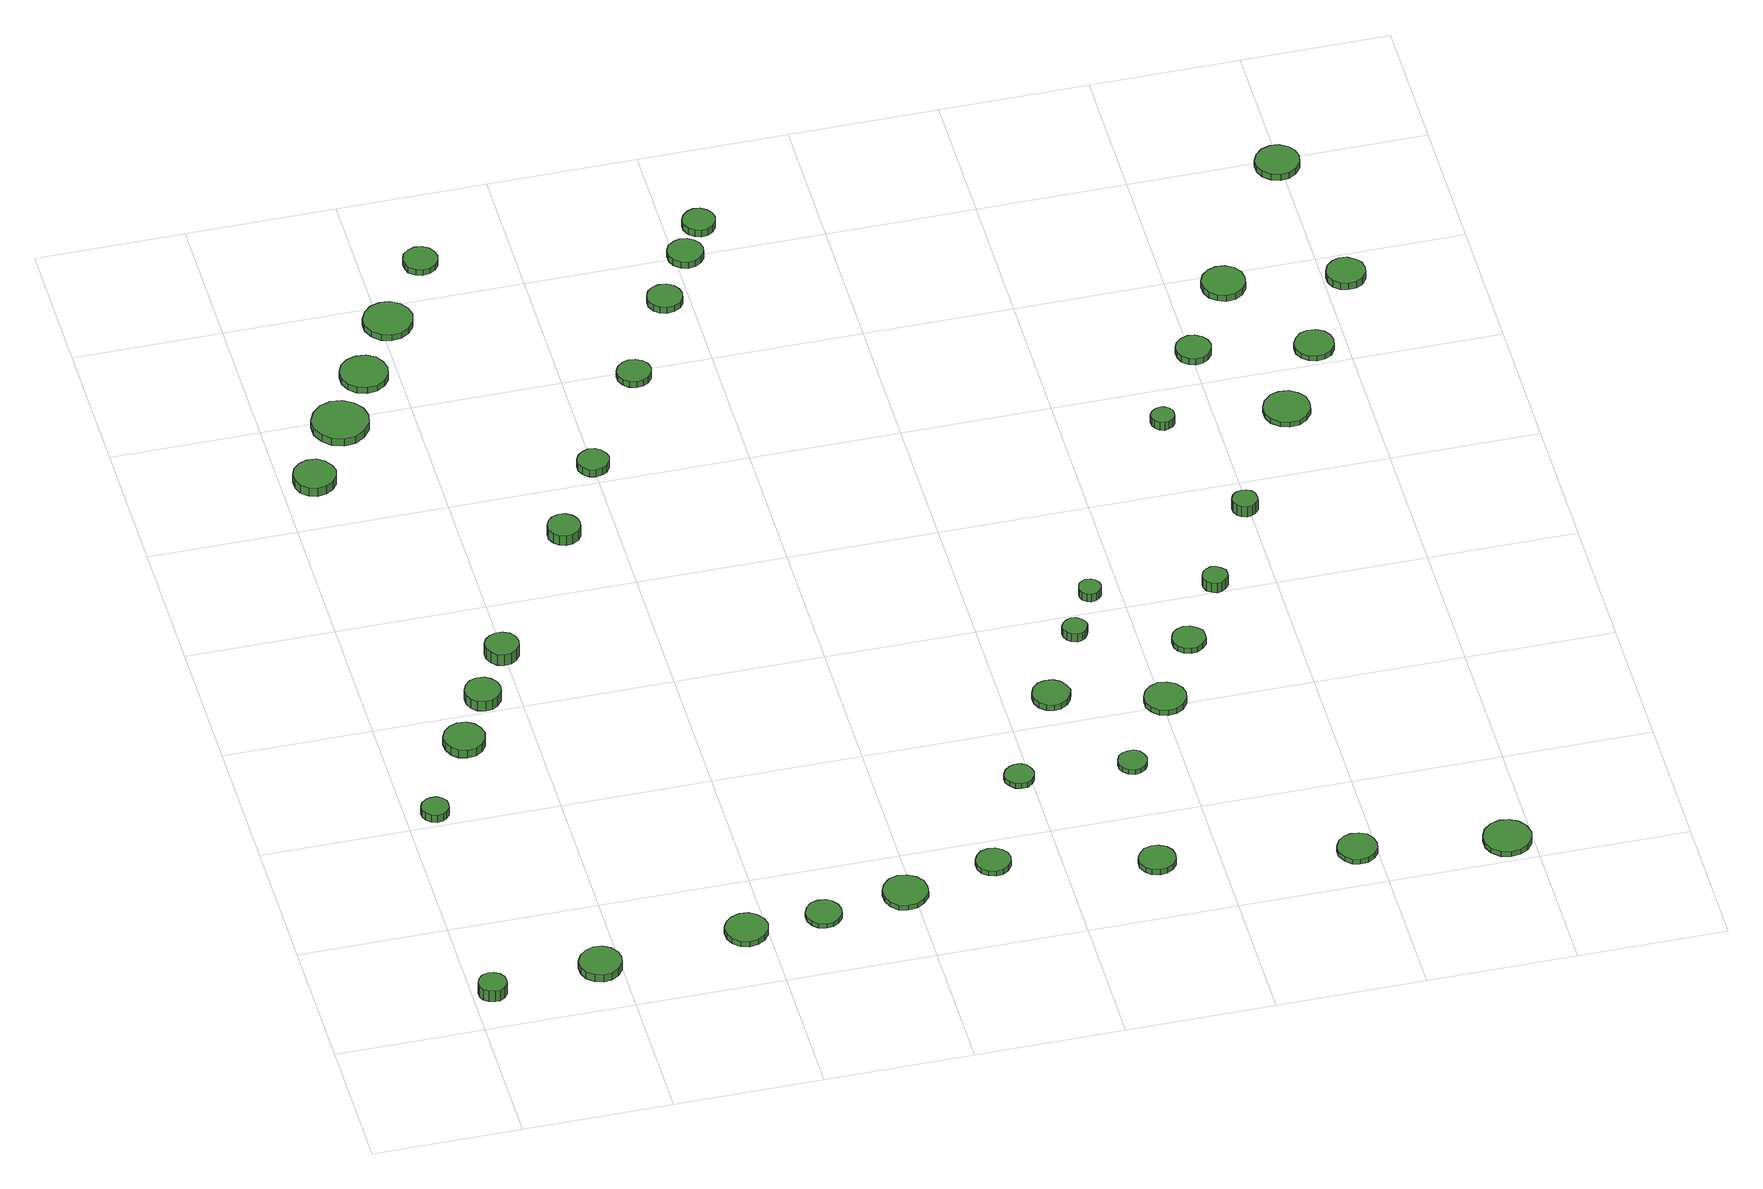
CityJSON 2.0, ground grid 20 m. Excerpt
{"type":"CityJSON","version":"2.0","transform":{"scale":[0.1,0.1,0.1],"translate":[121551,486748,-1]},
"CityObjects":{
"tree1":{"type":"SolitaryVegetationObject","attributes":{"function":"something"},"geometry":[{"type":"MultiSurface","lod":"1","boundaries":[[[0,1,2,3,4,5,6,7,8,9,10,11,12,13,14]],[[15,16,17,18,19,20,21,22,23,24,25,26,27,28,29]],[[0,29,28,1]],[[1,28,27,2]],[[2,27,26,3]],[[3,26,25,4]],[[4,25,24,5]],[[5,24,23,6]],[[6,23,22,7]],[[7,22,21,8]],[[8,21,20,9]],[[9,20,19,10]],[[10,19,18,11]],[[11,18,17,12]],[[12,17,16,13]],[[13,16,15,14]],[[14,15,29,0]]]}]},
"tree2":{"type":"SolitaryVegetationObject","attributes":{"function":"something"},"geometry":[{"type":"MultiSurface","lod":"1","boundaries":[[[30,31,32,33,34,35,36,37,38,39,40,41,42,43,44]],[[45,46,47,48,49,50,51,52,53,54,55,56,57,58,59]],[[30,59,58,31]],[[31,58,57,32]],[[32,57,56,33]],[[33,56,55,34]],[[34,55,54,35]],[[35,54,53,36]],[[36,53,52,37]],[[37,52,51,38]],[[38,51,50,39]],[[39,50,49,40]],[[40,49,48,41]],[[41,48,47,42]],[[42,47,46,43]],[[43,46,45,44]],[[44,45,59,30]]]}]},
"tree3":{"type":"SolitaryVegetationObject","attributes":{"function":"something"},"geometry":[{"type":"MultiSurface","lod":"1","boundaries":[[[60,61,62,63,64,65,66,67,68,69,70,71,72,73,74]],[[75,76,77,78,79,80,81,82,83,84,85,86,87,88,89]],[[60,89,88,61]],[[61,88,87,62]],[[62,87,86,63]],[[63,86,85,64]],[[64,85,84,65]],[[65,84,83,66]],[[66,83,82,67]],[[67,82,81,68]],[[68,81,80,69]],[[69,80,79,70]],[[70,79,78,71]],[[71,78,77,72]],[[72,77,76,73]],[[73,76,75,74]],[[74,75,89,60]]]}]},
"tree4":{"type":"SolitaryVegetationObject","attributes":{"function":"something"},"geometry":[{"type":"MultiSurface","lod":"1","boundaries":[[[90,91,92,93,94,95,96,97,98,99,100,101,102,103,104]],[[105,106,107,108,109,110,111,112,113,114,115,116,117,118,119]],[[90,119,118,91]],[[91,118,117,92]],[[92,117,116,93]],[[93,116,115,94]],[[94,115,114,95]],[[95,114,113,96]],[[96,113,112,97]],[[97,112,111,98]],[[98,111,110,99]],[[99,110,109,100]],[[100,109,108,101]],[[101,108,107,102]],[[102,107,106,103]],[[103,106,105,104]],[[104,105,119,90]]]}]},
"tree5":{"type":"SolitaryVegetationObject","attributes":{"function":"something"},"geometry":[{"type":"MultiSurface","lod":"1","boundaries":[[[120,121,122,123,124,125,126,127,128,129,130,131,132,133,134]],[[135,136,137,138,139,140,141,142,143,144,145,146,147,148,149]],[[120,149,148,121]],[[121,148,147,122]],[[122,147,146,123]],[[123,146,145,124]],[[124,145,144,125]],[[125,144,143,126]],[[126,143,142,127]],[[127,142,141,128]],[[128,141,140,129]],[[129,140,139,130]],[[130,139,138,131]],[[131,138,137,132]],[[132,137,136,133]],[[133,136,135,134]],[[134,135,149,120]]]}]},
"tree6":{"type":"SolitaryVegetationObject","attributes":{"function":"something"},"geometry":[{"type":"MultiSurface","lod":"1","boundaries":[[[150,151,152,153,154,155,156,157,158,159,160,161,162,163,164]],[[165,166,167,168,169,170,171,172,173,174,175,176,177,178,179]],[[150,179,178,151]],[[151,178,177,152]],[[152,177,176,153]],[[153,176,175,154]],[[154,175,174,155]],[[155,174,173,156]],[[156,173,172,157]],[[157,172,171,158]],[[158,171,170,159]],[[159,170,169,160]],[[160,169,168,161]],[[161,168,167,162]],[[162,167,166,163]],[[163,166,165,164]],[[164,165,179,150]]]}]},
"tree7":{"type":"SolitaryVegetationObject","attributes":{"function":"something"},"geometry":[{"type":"MultiSurface","lod":"1","boundaries":[[[180,181,182,183,184,185,186,187,188,189,190,191,192,193,194]],[[195,196,197,198,199,200,201,202,203,204,205,206,207,208,209]],[[180,209,208,181]],[[181,208,207,182]],[[182,207,206,183]],[[183,206,205,184]],[[184,205,204,185]],[[185,204,203,186]],[[186,203,202,187]],[[187,202,201,188]],[[188,201,200,189]],[[189,200,199,190]],[[190,199,198,191]],[[191,198,197,192]],[[192,197,196,193]],[[193,196,195,194]],[[194,195,209,180]]]}]},
"tree8":{"type":"SolitaryVegetationObject","attributes":{"function":"something"},"geometry":[{"type":"MultiSurface","lod":"1","boundaries":[[[210,211,212,213,214,215,216,217,218,219,220,221,222,223,224]],[[225,226,227,228,229,230,231,232,233,234,235,236,237,238,239]],[[210,239,238,211]],[[211,238,237,212]],[[212,237,236,213]],[[213,236,235,214]],[[214,235,234,215]],[[215,234,233,216]],[[216,233,232,217]],[[217,232,231,218]],[[218,231,230,219]],[[219,230,229,220]],[[220,229,228,221]],[[221,228,227,222]],[[222,227,226,223]],[[223,226,225,224]],[[224,225,239,210]]]}]},
"tree9":{"type":"SolitaryVegetationObject","attributes":{"function":"something"},"geometry":[{"type":"MultiSurface","lod":"1","boundaries":[[[240,241,242,243,244,245,246,247,248,249,250,251,252,253,254]],[[255,256,257,258,259,260,261,262,263,264,265,266,267,268,269]],[[240,269,268,241]],[[241,268,267,242]],[[242,267,266,243]],[[243,266,265,244]],[[244,265,264,245]],[[245,264,263,246]],[[246,263,262,247]],[[247,262,261,248]],[[248,261,260,249]],[[249,260,259,250]],[[250,259,258,251]],[[251,258,257,252]],[[252,257,256,253]],[[253,256,255,254]],[[254,255,269,240]]]}]},
"tree10":{"type":"SolitaryVegetationObject","attributes":{"function":"something"},"geometry":[{"type":"MultiSurface","lod":"1","boundaries":[[[270,271,272,273,274,275,276,277,278,279,280,281,282,283,284]],[[285,286,287,288,289,290,291,292,293,294,295,296,297,298,299]],[[270,299,298,271]],[[271,298,297,272]],[[272,297,296,273]],[[273,296,295,274]],[[274,295,294,275]],[[275,294,293,276]],[[276,293,292,277]],[[277,292,291,278]],[[278,291,290,279]],[[279,290,289,280]],[[280,289,288,281]],[[281,288,287,282]],[[282,287,286,283]],[[283,286,285,284]],[[284,285,299,270]]]}]},
"tree11":{"type":"SolitaryVegetationObject","attributes":{"function":"something"},"geometry":[{"type":"MultiSurface","lod":"1","boundaries":[[[300,301,302,303,304,305,306,307,308,309,310,311,312,313,314]],[[315,316,317,318,319,320,321,322,323,324,325,326,327,328,329]],[[300,329,328,301]],[[301,328,327,302]],[[302,327,326,303]],[[303,326,325,304]],[[304,325,324,305]],[[305,324,323,306]],[[306,323,322,307]],[[307,322,321,308]],[[308,321,320,309]],[[309,320,319,310]],[[310,319,318,311]],[[311,318,317,312]],[[312,317,316,313]],[[313,316,315,314]],[[314,315,329,300]]]}]},
"tree12":{"type":"SolitaryVegetationObject","attributes":{"function":"something"},"geometry":[{"type":"MultiSurface","lod":"1","boundaries":[[[330,331,332,333,334,335,336,337,338,339,340,341,342,343,344]],[[345,346,347,348,349,350,351,352,353,354,355,356,357,358,359]],[[330,359,358,331]],[[331,358,357,332]],[[332,357,356,333]],[[333,356,355,334]],[[334,355,354,335]],[[335,354,353,336]],[[336,353,352,337]],[[337,352,351,338]],[[338,351,350,339]],[[339,350,349,340]],[[340,349,348,341]],[[341,348,347,342]],[[342,347,346,343]],[[343,346,345,344]],[[344,345,359,330]]]}]},
"tree13":{"type":"SolitaryVegetationObject","attributes":{"function":"something"},"geometry":[{"type":"MultiSurface","lod":"1","boundaries":[[[360,361,362,363,364,365,366,367,368,369,370,371,372,373,374]],[[375,376,377,378,379,380,381,382,383,384,385,386,387,388,389]],[[360,389,388,361]],[[361,388,387,362]],[[362,387,386,363]],[[363,386,385,364]],[[364,385,384,365]],[[365,384,383,366]],[[366,383,382,367]],[[367,382,381,368]],[[368,381,380,369]],[[369,380,379,370]],[[370,379,378,371]],[[371,378,377,372]],[[372,377,376,373]],[[373,376,375,374]],[[374,375,389,360]]]}]},
"tree14":{"type":"SolitaryVegetationObject","attributes":{"function":"something"},"geometry":[{"type":"MultiSurface","lod":"1","boundaries":[[[390,391,392,393,394,395,396,397,398,399,400,401,402,403,404]],[[405,406,407,408,409,410,411,412,413,414,415,416,417,418,419]],[[390,419,418,391]],[[391,418,417,392]],[[392,417,416,393]],[[393,416,415,394]],[[394,415,414,395]],[[395,414,413,396]],[[396,413,412,397]],[[397,412,411,398]],[[398,411,410,399]],[[399,410,409,400]],[[400,409,408,401]],[[401,408,407,402]],[[402,407,406,403]],[[403,406,405,404]],[[404,405,419,390]]]}]},
"tree15":{"type":"SolitaryVegetationObject","attributes":{"function":"something"},"geometry":[{"type":"MultiSurface","lod":"1","boundaries":[[[420,421,422,423,424,425,426,427,428,429,430,431,432,433,434]],[[435,436,437,438,439,440,441,442,443,444,445,446,447,448,449]],[[420,449,448,421]],[[421,448,447,422]],[[422,447,446,423]],[[423,446,445,424]],[[424,445,444,425]],[[425,444,443,426]],[[426,443,442,427]],[[427,442,441,428]],[[428,441,440,429]],[[429,440,439,430]],[[430,439,438,431]],[[431,438,437,432]],[[432,437,436,433]],[[433,436,435,434]],[[434,435,449,420]]]}]},
"tree16":{"type":"SolitaryVegetationObject","attributes":{"function":"something"},"geometry":[{"type":"MultiSurface","lod":"1","boundaries":[[[450,451,452,453,454,455,456,457,458,459,460,461,462,463,464]],[[465,466,467,468,469,470,471,472,473,474,475,476,477,478,479]],[[450,479,478,451]],[[451,478,477,452]],[[452,477,476,453]],[[453,476,475,454]],[[454,475,474,455]],[[455,474,473,456]],[[456,473,472,457]],[[457,472,471,458]],[[458,471,470,459]],[[459,470,469,460]],[[460,469,468,461]],[[461,468,467,462]],[[462,467,466,463]],[[463,466,465,464]],[[464,465,479,450]]]}]},
"tree17":{"type":"SolitaryVegetationObject","attributes":{"function":"something"},"geometry":[{"type":"MultiSurface","lod":"1","boundaries":[[[480,481,482,483,484,485,486,487,488,489,490,491,492,493,494]],[[495,496,497,498,499,500,501,502,503,504,505,506,507,508,509]],[[480,509,508,481]],[[481,508,507,482]],[[482,507,506,483]],[[483,506,505,484]],[[484,505,504,485]],[[485,504,503,486]],[[486,503,502,487]],[[487,502,501,488]],[[488,501,500,489]],[[489,500,499,490]],[[490,499,498,491]],[[491,498,497,492]],[[492,497,496,493]],[[493,496,495,494]],[[494,495,509,480]]]}]},
"tree18":{"type":"SolitaryVegetationObject","attributes":{"function":"something"},"geometry":[{"type":"MultiSurface","lod":"1","boundaries":[[[510,511,512,513,514,515,516,517,518,519,520,521,522,523,524]],[[525,526,527,528,529,530,531,532,533,534,535,536,537,538,539]],[[510,539,538,511]],[[511,538,537,512]],[[512,537,536,513]],[[513,536,535,514]],[[514,535,534,515]],[[515,534,533,516]],[[516,533,532,517]],[[517,532,531,518]],[[518,531,530,519]],[[519,530,529,520]],[[520,529,528,521]],[[521,528,527,522]],[[522,527,526,523]],[[523,526,525,524]],[[524,525,539,510]]]}]},
"tree19":{"type":"SolitaryVegetationObject","attributes":{"function":"something"},"geometry":[{"type":"MultiSurface","lod":"1","boundaries":[[[540,541,542,543,544,545,546,547,548,549,550,551,552,553,554]],[[555,556,557,558,559,560,561,562,563,564,565,566,567,568,569]],[[540,569,568,541]],[[541,568,567,542]],[[542,567,566,543]],[[543,566,565,544]],[[544,565,564,545]],[[545,564,563,546]],[[546,563,562,547]],[[547,562,561,548]],[[548,561,560,549]],[[549,560,559,550]],[[550,559,558,551]],[[551,558,557,552]],[[552,557,556,553]],[[553,556,555,554]],[[554,555,569,540]]]}]},
"tree20":{"type":"SolitaryVegetationObject","attributes":{"function":"something"},"geometry":[{"type":"MultiSurface","lod":"1","boundaries":[[[570,571,572,573,574,575,576,577,578,579,580,581,582,583,584]],[[585,586,587,588,589,590,591,592,593,594,595,596,597,598,599]],[[570,599,598,571]],[[571,598,597,572]],[[572,597,596,573]],[[573,596,595,574]],[[574,595,594,575]],[[575,594,593,576]],[[576,593,592,577]],[[577,592,591,578]],[[578,591,590,579]],[[579,590,589,580]],[[580,589,588,581]],[[581,588,587,582]],[[582,587,586,583]],[[583,586,585,584]],[[584,585,599,570]]]}]},
"tree21":{"type":"SolitaryVegetationObject","attributes":{"function":"something"},"geometry":[{"type":"MultiSurface","lod":"1","boundaries":[[[600,601,602,603,604,605,606,607,608,609,610,611,612,613,614]],[[615,616,617,618,619,620,621,622,623,624,625,626,627,628,629]],[[600,629,628,601]],[[601,628,627,602]],[[602,627,626,603]],[[603,626,625,604]],[[604,625,624,605]],[[605,624,623,606]],[[606,623,622,607]],[[607,622,621,608]],[[608,621,620,609]],[[609,620,619,610]],[[610,619,618,611]],[[611,618,617,612]],[[612,617,616,613]],[[613,616,615,614]],[[614,615,629,600]]]}]},
"tree22":{"type":"SolitaryVegetationObject","attributes":{"function":"something"},"geometry":[{"type":"MultiSurface","lod":"1","boundaries":[[[630,631,632,633,634,635,636,637,638,639,640,641,642,643,644]],[[645,646,647,648,649,650,651,652,653,654,655,656,657,658,659]],[[630,659,658,631]],[[631,658,657,632]],[[632,657,656,633]],[[633,656,655,634]],[[634,655,654,635]],[[635,654,653,636]],[[636,653,652,637]],[[637,652,651,638]],[[638,651,650,639]],[[639,650,649,640]],[[640,649,648,641]],[[641,648,647,642]],[[642,647,646,643]],[[643,646,645,644]],[[644,645,659,630]]]}]},
"tree23":{"type":"SolitaryVegetationObject","attributes":{"function":"something"},"geometry":[{"type":"MultiSurface","lod":"1","boundaries":[[[660,661,662,663,664,665,666,667,668,669,670,671,672,673,674]],[[675,676,677,678,679,680,681,682,683,684,685,686,687,688,689]],[[660,689,688,661]],[[661,688,687,662]],[[662,687,686,663]],[[663,686,685,664]],[[664,685,684,665]],[[665,684,683,666]],[[666,683,682,667]],[[667,682,681,668]],[[668,681,680,669]],[[669,680,679,670]],[[670,679,678,671]],[[671,678,677,672]],[[672,677,676,673]],[[673,676,675,674]],[[674,675,689,660]]]}]},
"tree24":{"type":"SolitaryVegetationObject","attributes":{"function":"something"},"geometry":[{"type":"MultiSurface","lod":"1","boundaries":[[[690,691,692,693,694,695,696,697,698,699,700,701,702,703,704]],[[705,706,707,708,709,710,711,712,713,714,715,716,717,718,719]],[[690,719,718,691]],[[691,718,717,692]],[[692,717,716,693]],[[693,716,715,694]],[[694,715,714,695]],[[695,714,713,696]],[[696,713,712,697]],[[697,712,711,698]],[[698,711,710,699]],[[699,710,709,700]],[[700,709,708,701]],[[701,708,707,702]],[[702,707,706,703]],[[703,706,705,704]],[[704,705,719,690]]]}]},
"tree25":{"type":"SolitaryVegetationObject","attributes":{"function":"something"},"geometry":[{"type":"MultiSurface","lod":"1","boundaries":[[[720,721,722,723,724,725,726,727,728,729,730,731,732,733,734]],[[735,736,737,738,739,740,741,742,743,744,745,746,747,748,749]],[[720,749,748,721]],[[721,748,747,722]],[[722,747,746,723]],[[723,746,745,724]],[[724,745,744,725]],[[725,744,743,726]],[[726,743,742,727]],[[727,742,741,728]],[[728,741,740,729]],[[729,740,739,730]],[[730,739,738,731]],[[731,738,737,732]],[[732,737,736,733]],[[733,736,735,734]],[[734,735,749,720]]]}]},
"tree26":{"type":"SolitaryVegetationObject","attributes":{"function":"something"},"geometry":[{"type":"MultiSurface","lod":"1","boundaries":[[[750,751,752,753,754,755,756,757,758,759,760,761,762,763,764]],[[765,766,767,768,769,770,771,772,773,774,775,776,777,778,779]],[[750,779,778,751]],[[751,778,777,752]],[[752,777,776,753]],[[753,776,775,754]],[[754,775,774,755]],[[755,774,773,756]],[[756,773,772,757]],[[757,772,771,758]],[[758,771,770,759]],[[759,770,769,760]],[[760,769,768,761]],[[761,768,767,762]],[[762,767,766,763]],[[763,766,765,764]],[[764,765,779,750]]]}]},
"tree27":{"type":"SolitaryVegetationObject","attributes":{"function":"something"},"geometry":[{"type":"MultiSurface","lod":"1","boundaries":[[[780,781,782,783,784,785,786,787,788,789,790,791,792,793,794]],[[795,796,797,798,799,800,801,802,803,804,805,806,807,808,809]],[[780,809,808,781]],[[781,808,807,782]],[[782,807,806,783]],[[783,806,805,784]],[[784,805,804,785]],[[785,804,803,786]],[[786,803,802,787]],[[787,802,801,788]],[[788,801,800,789]],[[789,800,799,790]],[[790,799,798,791]],[[791,798,797,792]],[[792,797,796,793]],[[793,796,795,794]],[[794,795,809,780]]]}]},
"tree28":{"type":"SolitaryVegetationObject","attributes":{"function":"something"},"geometry":[{"type":"MultiSurface","lod":"1","boundaries":[[[810,811,812,813,814,815,816,817,818,819,820,821,822,823,824]],[[825,826,827,828,829,830,831,832,833,834,835,836,837,838,839]],[[810,839,838,811]],[[811,838,837,812]],[[812,837,836,813]],[[813,836,835,814]],[[814,835,834,815]],[[815,834,833,816]],[[816,833,832,817]],[[817,832,831,818]],[[818,831,830,819]],[[819,830,829,820]],[[820,829,828,821]],[[821,828,827,822]],[[822,827,826,823]],[[823,826,825,824]],[[824,825,839,810]]]}]},
"tree29":{"type":"SolitaryVegetationObject","attributes":{"function":"something"},"geometry":[{"type":"MultiSurface","lod":"1","boundaries":[[[840,841,842,843,844,845,846,847,848,849,850,851,852,853,854]],[[855,856,857,858,859,860,861,862,863,864,865,866,867,868,869]],[[840,869,868,841]],[[841,868,867,842]],[[842,867,866,843]],[[843,866,865,844]],[[844,865,864,845]],[[845,864,863,846]],[[846,863,862,847]],[[847,862,861,848]],[[848,861,860,849]],[[849,860,859,850]],[[850,859,858,851]],[[851,858,857,852]],[[852,857,856,853]],[[853,856,855,854]],[[854,855,869,840]]]}]},
"tree30":{"type":"SolitaryVegetationObject","attributes":{"function":"something"},"geometry":[{"type":"MultiSurface","lod":"1","boundaries":[[[870,871,872,873,874,875,876,877,878,879,880,881,882,883,884]],[[885,886,887,888,889,890,891,892,893,894,895,896,897,898,899]],[[870,899,898,871]],[[871,898,897,872]],[[872,897,896,873]],[[873,896,895,874]],[[874,895,894,875]],[[875,894,893,876]],[[876,893,892,877]],[[877,892,891,878]],[[878,891,890,879]],[[879,890,889,880]],[[880,889,888,881]],[[881,888,887,882]],[[882,887,886,883]],[[883,886,885,884]],[[884,885,899,870]]]}]},
"tree31":{"type":"SolitaryVegetationObject","attributes":{"function":"something"},"geometry":[{"type":"MultiSurface","lod":"1","boundaries":[[[900,901,902,903,904,905,906,907,908,909,910,911,912,913,914]],[[915,916,917,918,919,920,921,922,923,924,925,926,927,928,929]],[[900,929,928,901]],[[901,928,927,902]],[[902,927,926,903]],[[903,926,925,904]],[[904,925,924,905]],[[905,924,923,906]],[[906,923,922,907]],[[907,922,921,908]],[[908,921,920,909]],[[909,920,919,910]],[[910,919,918,911]],[[911,918,917,912]],[[912,917,916,913]],[[913,916,915,914]],[[914,915,929,900]]]}]},
"tree32":{"type":"SolitaryVegetationObject","attributes":{"function":"something"},"geometry":[{"type":"MultiSurface","lod":"1","boundaries":[[[930,931,932,933,934,935,936,937,938,939,940,941,942,943,944]],[[945,946,947,948,949,950,951,952,953,954,955,956,957,958,959]],[[930,959,958,931]],[[931,958,957,932]],[[932,957,956,933]],[[933,956,955,934]],[[934,955,954,935]],[[935,954,953,936]],[[936,953,952,937]],[[937,952,951,938]],[[938,951,950,939]],[[939,950,949,940]],[[940,949,948,941]],[[941,948,947,942]],[[942,947,946,943]],[[943,946,945,944]],[[944,945,959,930]]]}]},
"tree33":{"type":"SolitaryVegetationObject","attributes":{"function":"something"},"geometry":[{"type":"MultiSurface","lod":"1","boundaries":[[[960,961,962,963,964,965,966,967,968,969,970,971,972,973,974]],[[975,976,977,978,979,980,981,982,983,984,985,986,987,988,989]],[[960,989,988,961]],[[961,988,987,962]],[[962,987,986,963]],[[963,986,985,964]],[[964,985,984,965]],[[965,984,983,966]],[[966,983,982,967]],[[967,982,981,968]],[[968,981,980,969]],[[969,980,979,970]],[[970,979,978,971]],[[971,978,977,972]],[[972,977,976,973]],[[973,976,975,974]],[[974,975,989,960]]]}]},
"tree34":{"type":"SolitaryVegetationObject","attributes":{"function":"something"},"geometry":[{"type":"MultiSurface","lod":"1","boundaries":[[[990,991,992,993,994,995,996,997,998,999,1000,1001,1002,1003,1004]],[[1005,1006,1007,1008,1009,1010,1011,1012,1013,1014,1015,1016,1017,1018,1019]],[[990,1019,1018,991]],[[991,1018,1017,992]],[[992,1017,1016,993]],[[993,1016,1015,994]],[[994,1015,1014,995]],[[995,1014,1013,996]],[[996,1013,1012,997]],[[997,1012,1011,998]],[[998,1011,1010,999]],[[999,1010,1009,1000]],[[1000,1009,1008,1001]],[[1001,1008,1007,1002]],[[1002,1007,1006,1003]],[[1003,1006,1005,1004]],[[1004,1005,1019,990]]]}]},
"tree35":{"type":"SolitaryVegetationObject","attributes":{"function":"something"},"geometry":[{"type":"MultiSurface","lod":"1","boundaries":[[[1020,1021,1022,1023,1024,1025,1026,1027,1028,1029,1030,1031,1032,1033,1034]],[[1035,1036,1037,1038,1039,1040,1041,1042,1043,1044,1045,1046,1047,1048,1049]],[[1020,1049,1048,1021]],[[1021,1048,1047,1022]],[[1022,1047,1046,1023]],[[1023,1046,1045,1024]],[[1024,1045,1044,1025]],[[1025,1044,1043,1026]],[[1026,1043,1042,1027]],[[1027,1042,1041,1028]],[[1028,1041,1040,1029]],[[1029,1040,1039,1030]],[[1030,1039,1038,1031]],[[1031,1038,1037,1032]],[[1032,1037,1036,1033]],[[1033,1036,1035,1034]],[[1034,1035,1049,1020]]]}]},
"tree36":{"type":"SolitaryVegetationObject","attributes":{"function":"something"},"geometry":[{"type":"MultiSurface","lod":"1","boundaries":[[[1050,1051,1052,1053,1054,1055,1056,1057,1058,1059,1060,1061,1062,1063,1064]],[[1065,1066,1067,1068,1069,1070,1071,1072,1073,1074,1075,1076,1077,1078,1079]],[[1050,1079,1078,1051]],[[1051,1078,1077,1052]],[[1052,1077,1076,1053]],[[1053,1076,1075,1054]],[[1054,1075,1074,1055]],[[1055,1074,1073,1056]],[[1056,1073,1072,1057]],[[1057,1072,1071,1058]],[[1058,1071,1070,1059]],[[1059,1070,1069,1060]],[[1060,1069,1068,1061]],[[1061,1068,1067,1062]],[[1062,1067,1066,1063]],[[1063,1066,1065,1064]],[[1064,1065,1079,1050]]]}]},
"tree37":{"type":"SolitaryVegetationObject","attributes":{"function":"something"},"geometry":[{"type":"MultiSurface","lod":"1","boundaries":[[[1080,1081,1082,1083,1084,1085,1086,1087,1088,1089,1090,1091,1092,1093,1094]],[[1095,1096,1097,1098,1099,1100,1101,1102,1103,1104,1105,1106,1107,1108,1109]],[[1080,1109,1108,1081]],[[1081,1108,1107,1082]],[[1082,1107,1106,1083]],[[1083,1106,1105,1084]],[[1084,1105,1104,1085]],[[1085,1104,1103,1086]],[[1086,1103,1102,1087]],[[1087,1102,1101,1088]],[[1088,1101,1100,1089]],[[1089,1100,1099,1090]],[[1090,1099,1098,1091]],[[1091,1098,1097,1092]],[[1092,1097,1096,1093]],[[1093,1096,1095,1094]],[[1094,1095,1109,1080]]]}]},
"tree38":{"type":"SolitaryVegetationObject","attributes":{"function":"something"},"geometry":[{"type":"MultiSurface","lod":"1","boundaries":[[[1110,1111,1112,1113,1114,1115,1116,1117,1118,1119,1120,1121,1122,1123,1124]],[[1125,1126,1127,1128,1129,1130,1131,1132,1133,1134,1135,1136,1137,1138,1139]],[[1110,1139,1138,1111]],[[1111,1138,1137,1112]],[[1112,1137,1136,1113]],[[1113,1136,1135,1114]],[[1114,1135,1134,1115]],[[1115,1134,1133,1116]],[[1116,1133,1132,1117]],[[1117,1132,1131,1118]],[[1118,1131,1130,1119]],[[1119,1130,1129,1120]],[[1120,1129,1128,1121]],[[1121,1128,1127,1122]],[[1122,1127,1126,1123]],[[1123,1126,1125,1124]],[[1124,1125,1139,1110]]]}]},
"tree39":{"type":"SolitaryVegetationObject","attributes":{"function":"something"}},
"tree40":{"type":"SolitaryVegetationObject","attributes":{"function":"something"},"geometry":[{"type":"MultiSurface","lod":"1","boundaries":[[[1140,1141,1142,1143,1144,1145,1146,1147,1148,1149,1150,1151,1152,1153,1154]],[[1155,1156,1157,1158,1159,1160,1161,1162,1163,1164,1165,1166,1167,1168,1169]],[[1140,1169,1168,1141]],[[1141,1168,1167,1142]],[[1142,1167,1166,1143]],[[1143,1166,1165,1144]],[[1144,1165,1164,1145]],[[1145,1164,1163,1146]],[[1146,1163,1162,1147]],[[1147,1162,1161,1148]],[[1148,1161,1160,1149]],[[1149,1160,1159,1150]],[[1150,1159,1158,1151]],[[1151,1158,1157,1152]],[[1152,1157,1156,1153]],[[1153,1156,1155,1154]],[[1154,1155,1169,1140]]]}]},
"tree41":{"type":"SolitaryVegetationObject","attributes":{"function":"something"},"geometry":[{"type":"MultiSurface","lod":"1","boundaries":[[[1170,1171,1172,1173,1174,1175,1176,1177,1178,1179,1180,1181,1182,1183,1184]],[[1185,1186,1187,1188,1189,1190,1191,1192,1193,1194,1195,1196,1197,1198,1199]],[[1170,1199,1198,1171]],[[1171,1198,1197,1172]],[[1172,1197,1196,1173]],[[1173,1196,1195,1174]],[[1174,1195,1194,1175]],[[1175,1194,1193,1176]],[[1176,1193,1192,1177]],[[1177,1192,1191,1178]],[[1178,1191,1190,1179]],[[1179,1190,1189,1180]],[[1180,1189,1188,1181]],[[1181,1188,1187,1182]],[[1182,1187,1186,1183]],[[1183,1186,1185,1184]],[[1184,1185,1199,1170]]]}]}
},
"vertices":[
[45,67,25],[44,75,25],[39,81,25],[32,85,25],[25,86,25],[17,84,25],[11,78,25],[8,71,25],[8,63,25],[11,56,25],[17,51,25],[25,49,25],[32,49,25],[39,53,25],[44,60,25],[44,60,7],[39,53,7],[32,49,7],[25,49,7],[17,51,7],[11,56,7],[8,63,7],[8,71,7],[11,78,7],[17,84,7],[25,86,7],[32,85,7],[39,81,7],[44,75,7],[45,67,7],
[57,424,19],[56,432,19],[51,438,19],[45,442,19],[37,442,19],[30,440,19],[24,435,19],[21,428,19],[21,421,19],[24,414,19],[30,409,19],[37,406,19],[45,407,19],[51,411,19],[56,417,19],[56,417,7],[51,411,7],[45,407,7],[37,406,7],[30,409,7],[24,414,7],[21,421,7],[21,428,7],[24,435,7],[30,440,7],[37,442,7],[45,442,7],[51,438,7],[56,432,7],[57,424,7],
[201,81,19],[199,92,19],[192,102,19],[182,108,19],[170,109,19],[159,105,19],[150,97,19],[145,87,19],[145,75,19],[150,64,19],[159,56,19],[170,53,19],[182,54,19],[192,60,19],[199,69,19],[199,69,7],[192,60,7],[182,54,7],[170,53,7],[159,56,7],[150,64,7],[145,75,7],[145,87,7],[150,97,7],[159,105,7],[170,109,7],[182,108,7],[192,102,7],[199,92,7],[201,81,7],
[136,546,20],[133,558,20],[127,567,20],[117,573,20],[105,574,20],[94,570,20],[86,563,20],[81,552,20],[81,541,20],[86,530,20],[94,522,20],[105,519,20],[117,520,20],[127,526,20],[133,535,20],[133,535,7],[127,526,7],[117,520,7],[105,519,7],[94,522,7],[86,530,7],[81,541,7],[81,552,7],[86,563,7],[94,570,7],[105,574,7],[117,573,7],[127,567,7],[133,558,7],[136,546,7],
[176,626,23],[174,636,23],[168,644,23],[160,649,23],[150,650,23],[140,647,23],[133,640,23],[129,631,23],[129,621,23],[133,612,23],[140,605,23],[150,602,23],[160,603,23],[168,608,23],[174,616,23],[174,616,7],[168,608,7],[160,603,7],[150,602,7],[140,605,7],[133,612,7],[129,621,7],[129,631,7],[133,640,7],[140,647,7],[150,650,7],[160,649,7],[168,644,7],[174,636,7],[176,626,7],
[73,1089,21],[70,1100,21],[63,1110,21],[53,1116,21],[41,1117,21],[30,1113,21],[21,1105,21],[17,1095,21],[17,1083,21],[21,1072,21],[30,1064,21],[41,1060,21],[53,1062,21],[63,1068,21],[70,1077,21],[70,1077,7],[63,1068,7],[53,1062,7],[41,1060,7],[30,1064,7],[21,1072,7],[17,1083,7],[17,1095,7],[21,1105,7],[30,1113,7],[41,1117,7],[53,1116,7],[63,1110,7],[70,1100,7],[73,1089,7],
[401,102,16],[398,113,16],[391,123,16],[381,129,16],[369,130,16],[358,126,16],[349,118,16],[344,108,16],[344,96,16],[349,85,16],[358,77,16],[369,73,16],[381,75,16],[391,81,16],[398,90,16],[398,90,7],[391,81,7],[381,75,7],[369,73,7],[358,77,7],[349,85,7],[344,96,7],[344,108,7],[349,118,7],[358,126,7],[369,130,7],[381,129,7],[391,123,7],[398,113,7],[401,102,7],
[220,705,25],[218,714,25],[212,722,25],[204,726,25],[195,727,25],[186,724,25],[179,718,25],[175,710,25],[175,700,25],[179,692,25],[186,685,25],[195,682,25],[204,683,25],[212,688,25],[218,696,25],[218,696,7],[212,688,7],[204,683,7],[195,682,7],[186,685,7],[179,692,7],[175,700,7],[175,710,7],[179,718,7],[186,724,7],[195,727,7],[204,726,7],[212,722,7],[218,714,7],[220,705,7],
[140,1185,19],[137,1200,19],[127,1213,19],[114,1221,19],[98,1223,19],[83,1218,19],[72,1207,19],[65,1193,19],[65,1177,19],[72,1163,19],[83,1152,19],[98,1148,19],[114,1149,19],[127,1157,19],[137,1170,19],[137,1170,7],[127,1157,7],[114,1149,7],[98,1148,7],[83,1152,7],[72,1163,7],[65,1177,7],[65,1193,7],[72,1207,7],[83,1218,7],[98,1223,7],[114,1221,7],[127,1213,7],[137,1200,7],[140,1185,7],
[500,109,14],[498,119,14],[492,127,14],[484,132,14],[474,133,14],[464,130,14],[457,123,14],[453,114,14],[453,104,14],[457,95,14],[464,88,14],[474,85,14],[484,86,14],[492,91,14],[498,99,14],[498,99,7],[492,91,7],[484,86,7],[474,85,7],[464,88,7],[457,95,7],[453,104,7],[453,114,7],[457,123,7],[464,130,7],[474,133,7],[484,132,7],[492,127,7],[498,119,7],[500,109,7],
[187,1271,17],[184,1284,17],[177,1295,17],[165,1302,17],[152,1303,17],[139,1299,17],[129,1290,17],[124,1278,17],[124,1265,17],[129,1253,17],[139,1244,17],[152,1240,17],[165,1241,17],[177,1248,17],[184,1258,17],[184,1258,7],[177,1248,7],[165,1241,7],[152,1240,7],[139,1244,7],[129,1253,7],[124,1265,7],[124,1278,7],[129,1290,7],[139,1299,7],[152,1303,7],[165,1302,7],[177,1295,7],[184,1284,7],[187,1271,7],
[353,912,23],[351,921,23],[346,928,23],[338,933,23],[329,934,23],[320,931,23],[314,925,23],[310,917,23],[310,907,23],[314,899,23],[320,893,23],[329,890,23],[338,891,23],[346,896,23],[351,903,23],[351,903,7],[346,896,7],[338,891,7],[329,890,7],[320,893,7],[314,899,7],[310,907,7],[310,917,7],[314,925,7],[320,931,7],[329,934,7],[338,933,7],[346,928,7],[351,921,7],[353,912,7],
[243,1365,17],[240,1378,17],[232,1389,17],[220,1396,17],[207,1397,17],[194,1393,17],[184,1384,17],[178,1371,17],[178,1358,17],[184,1345,17],[194,1336,17],[207,1332,17],[220,1333,17],[232,1340,17],[240,1351,17],[240,1351,7],[232,1340,7],[220,1333,7],[207,1332,7],[194,1336,7],[184,1345,7],[178,1358,7],[178,1371,7],[184,1384,7],[194,1393,7],[207,1397,7],[220,1396,7],[232,1389,7],[240,1378,7],[243,1365,7],
[618,124,15],[616,136,15],[608,146,15],[597,152,15],[585,154,15],[573,150,15],[564,141,15],[559,130,15],[559,117,15],[564,106,15],[573,97,15],[585,94,15],[597,95,15],[608,101,15],[616,111,15],[616,111,7],[608,101,7],[597,95,7],[585,94,7],[573,97,7],[564,106,7],[559,117,7],[559,130,7],[564,141,7],[573,150,7],[585,154,7],[597,152,7],[608,146,7],[616,136,7],[618,124,7],
[421,1032,19],[419,1040,19],[414,1047,19],[407,1052,19],[398,1053,19],[390,1050,19],[383,1044,19],[379,1036,19],[379,1027,19],[383,1019,19],[390,1013,19],[398,1011,19],[407,1012,19],[414,1016,19],[419,1023,19],[419,1023,7],[414,1016,7],[407,1012,7],[398,1011,7],[390,1013,7],[383,1019,7],[379,1027,7],[379,1036,7],[383,1044,7],[390,1050,7],[398,1053,7],[407,1052,7],[414,1047,7],[419,1040,7],[421,1032,7],
[302,1469,16],[300,1478,16],[295,1486,16],[286,1491,16],[277,1492,16],[268,1489,16],[260,1482,16],[257,1473,16],[257,1464,16],[260,1455,16],[268,1449,16],[277,1446,16],[286,1447,16],[295,1452,16],[300,1459,16],[300,1459,7],[295,1452,7],[286,1447,7],[277,1446,7],[268,1449,7],[260,1455,7],[257,1464,7],[257,1473,7],[260,1482,7],[268,1489,7],[277,1492,7],[286,1491,7],[295,1486,7],[300,1478,7],[302,1469,7],
[736,154,15],[734,163,15],[728,171,15],[720,176,15],[711,177,15],[701,174,15],[694,167,15],[690,159,15],[690,149,15],[694,140,15],[701,134,15],[711,131,15],[720,132,15],[728,137,15],[734,145,15],[734,145,7],[728,137,7],[720,132,7],[711,131,7],[701,134,7],[694,140,7],[690,149,7],[690,159,7],[694,167,7],[701,174,7],[711,177,7],[720,176,7],[728,171,7],[734,163,7],[736,154,7],
[516,1189,17],[514,1198,17],[508,1206,17],[500,1210,17],[491,1211,17],[482,1208,17],[475,1202,17],[471,1194,17],[471,1184,17],[475,1176,17],[482,1170,17],[491,1167,17],[500,1168,17],[508,1172,17],[514,1180,17],[514,1180,7],[508,1172,7],[500,1168,7],[491,1167,7],[482,1170,7],[475,1176,7],[471,1184,7],[471,1194,7],[475,1202,7],[482,1208,7],[491,1211,7],[500,1210,7],[508,1206,7],[514,1198,7],[516,1189,7],
[805,308,15],[803,316,15],[799,323,15],[792,327,15],[783,328,15],[776,325,15],[770,320,15],[766,312,15],[766,304,15],[770,297,15],[776,291,15],[783,289,15],[792,289,15],[799,294,15],[803,300,15],[803,300,7],[799,294,7],[792,289,7],[783,289,7],[776,291,7],[770,297,7],[766,304,7],[766,312,7],[770,320,7],[776,325,7],[783,328,7],[792,327,7],[799,323,7],[803,316,7],[805,308,7],
[943,106,16],[941,116,16],[935,124,16],[926,129,16],[916,130,16],[906,127,16],[899,120,16],[894,111,16],[894,101,16],[899,91,16],[906,85,16],[916,82,16],[926,83,16],[935,88,16],[941,96,16],[941,96,7],[935,88,7],[926,83,7],[916,82,7],[906,85,7],[899,91,7],[894,101,7],[894,111,7],[899,120,7],[906,127,7],[916,130,7],[926,129,7],[935,124,7],[941,116,7],[943,106,7],
[590,1321,17],[588,1330,17],[583,1338,17],[574,1343,17],[564,1344,17],[555,1341,17],[548,1335,17],[544,1326,17],[544,1316,17],[548,1307,17],[555,1301,17],[564,1298,17],[574,1299,17],[583,1304,17],[588,1311,17],[588,1311,7],[583,1304,7],[574,1299,7],[564,1298,7],[555,1301,7],[548,1307,7],[544,1316,7],[544,1326,7],[548,1335,7],[555,1341,7],[564,1344,7],[574,1343,7],[583,1338,7],[588,1330,7],[590,1321,7],
[889,451,16],[886,461,16],[880,470,16],[871,475,16],[861,476,16],[851,473,16],[843,466,16],[839,456,16],[839,446,16],[843,436,16],[851,429,16],[861,426,16],[871,427,16],[880,432,16],[886,441,16],[886,441,7],[880,432,7],[871,427,7],[861,426,7],[851,429,7],[843,436,7],[839,446,7],[839,456,7],[843,466,7],[851,473,7],[861,476,7],[871,475,7],[880,470,7],[886,461,7],[889,451,7],
[953,299,15],[951,307,15],[947,314,15],[940,318,15],[932,318,15],[924,316,15],[918,311,15],[915,303,15],[915,295,15],[918,288,15],[924,283,15],[932,280,15],[940,281,15],[947,285,15],[951,291,15],[951,291,7],[947,285,7],[940,281,7],[932,280,7],[924,283,7],[918,288,7],[915,295,7],[915,303,7],[918,311,7],[924,316,7],[932,318,7],[940,318,7],[947,314,7],[951,307,7],[953,299,7],
[638,1402,16],[636,1411,16],[630,1419,16],[622,1424,16],[612,1425,16],[603,1422,16],[595,1416,16],[591,1407,16],[591,1397,16],[595,1388,16],[603,1381,16],[612,1378,16],[622,1379,16],[630,1384,16],[636,1392,16],[636,1392,6],[630,1384,6],[622,1379,6],[612,1378,6],[603,1381,6],[595,1388,6],[591,1397,6],[591,1407,6],[595,1416,6],[603,1422,6],[612,1425,6],[622,1424,6],[630,1419,6],[636,1411,6],[638,1402,6],
[667,1455,17],[665,1464,17],[660,1471,17],[652,1476,17],[643,1477,17],[635,1474,17],[628,1468,17],[624,1460,17],[624,1451,17],[628,1442,17],[635,1436,17],[643,1433,17],[652,1434,17],[660,1439,17],[665,1446,17],[665,1446,6],[660,1439,6],[652,1434,6],[643,1433,6],[635,1436,6],[628,1442,6],[624,1451,6],[624,1460,6],[628,1468,6],[635,1474,6],[643,1477,6],[652,1476,6],[660,1471,6],[665,1464,6],[667,1455,6],
[940,565,20],[938,572,20],[934,577,20],[929,581,20],[922,582,20],[915,579,20],[910,575,20],[907,569,20],[907,562,20],[910,556,20],[915,551,20],[922,549,20],[929,550,20],[934,553,20],[938,559,20],[938,559,7],[934,553,7],[929,550,7],[922,549,7],[915,551,7],[910,556,7],[907,562,7],[907,569,7],[910,575,7],[915,579,7],[922,582,7],[929,581,7],[934,577,7],[938,572,7],[940,565,7],
[1032,409,16],[1030,420,16],[1023,430,16],[1013,435,16],[1001,437,16],[990,433,16],[982,425,16],[977,415,16],[977,403,16],[982,393,16],[990,385,16],[1001,381,16],[1013,382,16],[1023,388,16],[1030,398,16],[1030,398,7],[1023,388,7],[1013,382,7],[1001,381,7],[990,385,7],[982,393,7],[977,403,7],[977,415,7],[982,425,7],[990,433,7],[1001,437,7],[1013,435,7],[1023,430,7],[1030,420,7],[1032,409,7],
[975,634,21],[974,640,21],[970,645,21],[965,648,21],[958,649,21],[953,647,21],[948,643,21],[946,637,21],[946,631,21],[948,625,21],[953,621,21],[958,619,21],[965,620,21],[970,623,21],[974,628,21],[974,628,8],[970,623,8],[965,620,8],[958,619,8],[953,621,8],[948,625,8],[946,631,8],[946,637,8],[948,643,8],[953,647,8],[958,649,8],[965,648,8],[970,645,8],[974,640,8],[975,634,8],
[1200,65,16],[1198,76,16],[1192,85,16],[1182,90,16],[1171,91,16],[1161,88,16],[1153,81,16],[1148,71,16],[1148,60,16],[1153,50,16],[1161,42,16],[1171,39,16],[1182,40,16],[1192,46,16],[1198,54,16],[1198,54,8],[1192,46,8],[1182,40,8],[1171,39,8],[1161,42,8],[1153,50,8],[1148,60,8],[1148,71,8],[1153,81,8],[1161,88,8],[1171,91,8],[1182,90,8],[1192,85,8],[1198,76,8],[1200,65,8],
[1083,512,17],[1082,521,17],[1076,528,17],[1068,533,17],[1059,534,17],[1050,531,17],[1043,525,17],[1040,517,17],[1040,507,17],[1043,499,17],[1050,493,17],[1059,490,17],[1068,491,17],[1076,496,17],[1082,503,17],[1082,503,8],[1076,496,8],[1068,491,8],[1059,490,8],[1050,493,8],[1043,499,8],[1040,507,8],[1040,517,8],[1043,525,8],[1050,531,8],[1059,534,8],[1068,533,8],[1076,528,8],[1082,521,8],[1083,512,8],
[1138,614,24],[1137,621,24],[1132,626,24],[1126,630,24],[1120,631,24],[1113,628,24],[1108,624,24],[1105,617,24],[1105,611,24],[1108,604,24],[1113,600,24],[1120,597,24],[1126,598,24],[1132,602,24],[1137,607,24],[1137,607,8],[1132,602,8],[1126,598,8],[1120,597,8],[1113,600,8],[1108,604,8],[1105,611,8],[1105,617,8],[1108,624,8],[1113,628,8],[1120,631,8],[1126,630,8],[1132,626,8],[1137,621,8],[1138,614,8],
[1398,37,17],[1395,50,17],[1387,61,17],[1376,67,17],[1363,69,17],[1350,65,17],[1340,56,17],[1335,44,17],[1335,30,17],[1340,18,17],[1350,9,17],[1363,5,17],[1376,7,17],[1387,13,17],[1395,24,17],[1395,24,9],[1387,13,9],[1376,7,9],[1363,5,9],[1350,9,9],[1340,18,9],[1335,30,9],[1335,44,9],[1340,56,9],[1350,65,9],[1363,69,9],[1376,67,9],[1387,61,9],[1395,50,9],[1398,37,9],
[1148,938,20],[1147,944,20],[1143,949,20],[1137,953,20],[1131,953,20],[1125,951,20],[1120,947,20],[1117,941,20],[1117,935,20],[1120,929,20],[1125,924,20],[1131,922,20],[1137,923,20],[1143,926,20],[1147,931,20],[1147,931,7],[1143,926,7],[1137,923,7],[1131,922,7],[1125,924,7],[1120,929,7],[1117,935,7],[1117,941,7],[1120,947,7],[1125,951,7],[1131,953,7],[1137,953,7],[1143,949,7],[1147,944,7],[1148,938,7],
[1211,748,25],[1210,755,25],[1206,761,25],[1200,764,25],[1193,765,25],[1186,763,25],[1181,758,25],[1178,752,25],[1178,745,25],[1181,738,25],[1186,734,25],[1193,731,25],[1200,732,25],[1206,736,25],[1210,741,25],[1210,741,8],[1206,736,8],[1200,732,8],[1193,731,8],[1186,734,8],[1181,738,8],[1178,745,8],[1178,752,8],[1181,758,8],[1186,763,8],[1193,765,8],[1200,764,8],[1206,761,8],[1210,755,8],[1211,748,8],
[1227,1060,17],[1225,1069,17],[1219,1077,17],[1211,1082,17],[1201,1083,17],[1192,1080,17],[1184,1073,17],[1181,1065,17],[1181,1055,17],[1184,1046,17],[1192,1039,17],[1201,1036,17],[1211,1037,17],[1219,1042,17],[1225,1050,17],[1225,1050,7],[1219,1042,7],[1211,1037,7],[1201,1036,7],[1192,1039,7],[1184,1046,7],[1181,1055,7],[1181,1065,7],[1184,1073,7],[1192,1080,7],[1201,1083,7],[1211,1082,7],[1219,1077,7],[1225,1069,7],[1227,1060,7],
[1323,919,16],[1321,932,16],[1313,942,16],[1302,949,16],[1289,950,16],[1277,946,16],[1267,937,16],[1262,925,16],[1262,912,16],[1267,901,16],[1277,892,16],[1289,888,16],[1302,889,16],[1313,896,16],[1321,906,16],[1321,906,8],[1313,896,8],[1302,889,8],[1289,888,8],[1277,892,8],[1267,901,8],[1262,912,8],[1262,925,8],[1267,937,8],[1277,946,8],[1289,950,8],[1302,949,8],[1313,942,8],[1321,932,8],[1323,919,8],
[1301,1177,16],[1299,1189,16],[1292,1199,16],[1281,1205,16],[1269,1206,16],[1258,1202,16],[1249,1194,16],[1244,1183,16],[1244,1171,16],[1249,1160,16],[1258,1152,16],[1269,1148,16],[1281,1149,16],[1292,1155,16],[1299,1165,16],[1299,1165,6],[1292,1155,6],[1281,1149,6],[1269,1148,6],[1258,1152,6],[1249,1160,6],[1244,1171,6],[1244,1183,6],[1249,1194,6],[1258,1202,6],[1269,1206,6],[1281,1205,6],[1292,1199,6],[1299,1189,6],[1301,1177,6],
[1383,1032,15],[1381,1043,15],[1375,1051,15],[1365,1057,15],[1354,1058,15],[1344,1055,15],[1336,1047,15],[1331,1037,15],[1331,1026,15],[1336,1016,15],[1344,1009,15],[1354,1006,15],[1365,1007,15],[1375,1012,15],[1381,1021,15],[1381,1021,7],[1375,1012,7],[1365,1007,7],[1354,1006,7],[1344,1009,7],[1336,1016,7],[1331,1026,7],[1331,1037,7],[1336,1047,7],[1344,1055,7],[1354,1058,7],[1365,1057,7],[1375,1051,7],[1381,1043,7],[1383,1032,7],
[1456,1157,17],[1454,1168,17],[1447,1176,17],[1438,1182,17],[1427,1183,17],[1417,1179,17],[1409,1172,17],[1405,1162,17],[1405,1152,17],[1409,1142,17],[1417,1135,17],[1427,1132,17],[1438,1133,17],[1447,1138,17],[1454,1147,17],[1454,1147,6],[1447,1138,6],[1438,1133,6],[1427,1132,6],[1417,1135,6],[1409,1142,6],[1405,1152,6],[1405,1162,6],[1409,1172,6],[1417,1179,6],[1427,1183,6],[1438,1182,6],[1447,1176,6],[1454,1168,6],[1456,1157,6],
[1426,1389,16],[1424,1401,16],[1416,1411,16],[1406,1417,16],[1394,1418,16],[1382,1414,16],[1373,1406,16],[1368,1395,16],[1368,1383,16],[1373,1372,16],[1382,1364,16],[1394,1360,16],[1406,1361,16],[1416,1367,16],[1424,1377,16],[1424,1377,6],[1416,1367,6],[1406,1361,6],[1394,1360,6],[1382,1364,6],[1373,1372,6],[1368,1383,6],[1368,1395,6],[1373,1406,6],[1382,1414,6],[1394,1418,6],[1406,1417,6],[1416,1411,6],[1424,1401,6],[1426,1389,6]
]}
